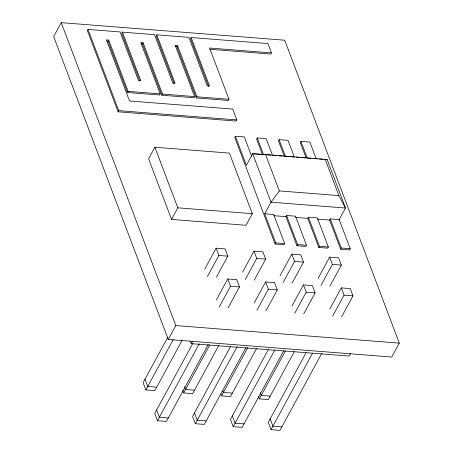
<?xml version="1.0" encoding="UTF-8"?>
<svg xmlns="http://www.w3.org/2000/svg" width="453" height="453" viewBox="0 0 453 453"><rect width="100%" height="100%" fill="white"/><g stroke="black" fill="none" stroke-linecap="round" stroke-linejoin="round"><path stroke-width="0.68" d="M61.24 22.65L53.686 36.563L168.284 339.478L391.76 357.038L399.314 343.125L284.716 40.215L61.24 22.65L175.838 325.565L168.284 339.478M271.449 52.899L267.916 43.562L191.172 37.531L209.507 85.996L207.208 85.815L188.873 37.35L156.778 34.83L175.113 83.295L172.82 83.114L154.484 34.649L122.389 32.123L140.724 80.589L138.431 80.413L120.096 31.942L88.001 29.422L87.372 30.583L118.097 111.795L236.16 121.076L236.794 119.915L232.695 109.082L129.524 100.979L106.432 39.926L108.726 40.107L128.114 91.359L127.486 92.514L159.581 95.039L160.209 93.879L140.821 42.633L143.12 42.814L162.502 94.06L161.874 95.221L193.969 97.74L194.597 96.58L175.209 45.334L177.508 45.515L196.896 96.761L196.262 97.922L228.357 100.441L228.986 99.286L209.597 48.035L271.449 52.899L270.82 54.06L209.671 49.252M127.486 92.514L108.097 41.268L108.726 40.107M122.389 32.123L121.761 33.284L139.847 81.098M161.874 95.221L142.485 43.969L143.12 42.814M156.778 34.83L156.149 35.985L174.241 83.799M118.097 111.795L118.726 110.64L88.001 29.422M196.262 97.922L176.88 46.676L177.508 45.515M191.172 37.531L190.543 38.692L208.629 86.5M154.909 147.242L148.612 158.833L171.528 219.416L246.024 225.271L252.315 213.68L229.399 153.097L154.909 147.242L177.825 207.825L171.528 219.416M235.379 136.234L234.75 137.389L275.084 244.014L284.025 244.716L284.654 243.561L273.652 214.479L264.716 213.776L271.007 202.185L279.314 190.911L265.56 154.564L252.672 153.714L246.381 165.311L235.379 136.234L244.314 136.936L251.568 156.098M272.417 155.175L266.166 138.652L257.23 137.95L256.602 139.111L262.598 154.971M167.825 337.151L143.103 382.677L145.855 389.948L154.796 390.65L182.197 340.18M204.688 269.263L216.126 248.187L225.067 248.89L227.814 256.16L216.375 277.236M294.269 156.891L288.017 140.368L279.082 139.666L278.448 140.826L284.45 156.687M145.855 389.948L173.261 339.478M207.434 276.534L218.878 255.458L216.126 248.187M316.12 158.607L309.869 142.083L300.934 141.381L300.299 142.542L306.052 157.746M350.492 353.617L349.167 356.058L191.245 343.646L192.57 341.205M192.774 343.419L154.745 413.453L157.497 420.724L166.438 421.426L208.278 344.365M216.33 300.039L227.768 278.963L236.709 279.665L239.456 286.936L228.018 308.012M157.497 420.724L199.224 343.872M219.076 307.31L230.52 286.234L227.768 278.963M242.525 272.236L253.969 251.166L262.91 251.868L265.656 259.133L254.218 280.209M218.884 345.282L192.638 393.623L183.697 392.921L209.756 344.926M245.277 279.507L256.721 258.431L253.969 251.166M285.934 216.653L286.562 215.492L295.503 216.194L306.505 245.277L305.877 246.438L296.936 245.736L285.934 216.653L273.703 215.69M275.084 244.014L275.713 242.859L264.716 213.776M230.736 346.171L192.587 416.432L195.339 423.697L204.28 424.404L246.007 347.553M254.173 303.012L265.611 281.942L274.552 282.644L277.298 289.914L265.86 310.985M195.339 423.697L237.179 346.636M256.919 310.282L268.363 289.207L265.611 281.942M307.785 218.369L308.414 217.214L317.355 217.916L328.357 246.993L327.729 248.153L318.787 247.451L307.785 218.369L295.554 217.412M280.033 275.832L291.811 254.139L300.752 254.841L303.499 262.111L292.06 283.182M296.936 245.736L297.564 244.575L286.562 215.492M256.54 348.6L230.481 396.601L221.54 395.899L247.785 347.553M283.119 282.479L294.563 261.409L291.811 254.139M329.637 220.09L330.265 218.929L339.206 219.631L350.209 248.714L349.574 249.869L340.639 249.167L329.637 220.09L317.406 219.127M318.787 247.451L319.416 246.29L308.414 217.214M268.459 349.371L230.43 419.404L233.182 426.675L242.123 427.377L283.623 350.933M292.009 305.985L303.453 284.914L312.394 285.617L315.141 292.887L303.703 313.957M339.206 219.631L345.503 208.04L327.168 159.569L265.56 154.564M233.182 426.675L274.909 349.824M294.761 313.255L306.205 292.185L303.453 284.914M318.21 278.182L329.654 257.111L338.589 257.814L341.341 265.084L329.903 286.154M294.569 351.234L268.318 399.574L259.382 398.872L285.441 350.871M320.962 285.452L332.406 264.382L329.654 257.111M340.639 249.167L341.268 248.006L330.265 218.929M306.086 352.734L268.272 422.377L271.024 429.648L279.965 430.35L321.806 353.289M329.852 308.957L341.296 287.887L350.237 288.589L352.983 295.86L341.545 316.93M271.024 429.648L312.53 353.204M332.604 316.228L344.048 295.158L341.296 287.887M106.948 41.178L108.097 41.268M141.342 43.879L142.485 43.969M175.73 46.585L176.88 46.676M128.114 91.359L160.209 93.879M162.502 94.06L194.597 96.58M196.896 96.761L228.986 99.286M118.726 110.64L236.794 119.915M265.322 154.711L252.672 153.714L271.007 202.185L345.503 208.04L338.906 195.6L325.158 159.246M266.726 154.824L270.945 155.153M273.051 155.317L276.568 155.594M278.674 155.758L282.191 156.036M284.297 156.2L288.516 156.534M289.92 156.642L294.139 156.976M296.245 157.14L299.756 157.418M301.166 157.531L305.379 157.859M307.491 158.023L311.001 158.301M313.108 158.465L317.327 158.799M319.433 158.963L322.949 159.241M324.354 159.348L327.168 159.569M279.314 190.911L338.906 195.6M177.825 207.825L252.315 213.68M275.713 242.859L284.654 243.561M297.564 244.575L306.505 245.277M319.416 246.29L328.357 246.993M341.268 248.006L350.209 248.714M218.878 255.458L227.814 256.16M256.721 258.431L265.656 259.133M294.563 261.409L303.499 262.111M332.406 264.382L341.341 265.084M230.52 286.234L239.456 286.936M268.363 289.207L277.298 289.914M306.205 292.185L315.141 292.887M344.048 295.158L352.983 295.86M175.838 325.565L399.314 343.125M156.681 387.173L147.746 386.471L144.994 379.201M194.524 390.146L185.583 389.444L184.586 386.8M232.366 393.119L223.425 392.417L222.678 390.435M270.209 396.098L261.268 395.395L260.271 392.751M168.323 417.949L159.388 417.247L156.636 409.976M206.166 420.922L197.231 420.22L194.479 412.949M244.008 423.9L235.067 423.193L232.321 415.928M281.851 426.873L272.91 426.171L270.164 418.9M300.934 141.381L307.179 157.904M279.082 139.666L285.328 156.189M257.23 137.95L263.482 154.473M258.38 396.228L259.382 398.872M220.787 393.912L221.54 395.899M190.249 341.013L191.245 343.646M182.695 390.282L183.697 392.921"/></g></svg>
